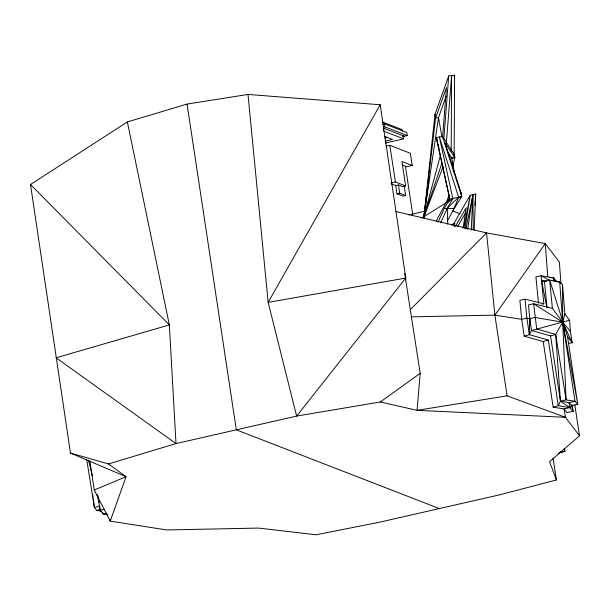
<?xml version="1.0" encoding="UTF-8"?>
<svg xmlns="http://www.w3.org/2000/svg" width="610" height="610" viewBox="0 0 610 610"><rect width="100%" height="100%" fill="white"/><g stroke="black" fill="none" stroke-linecap="round" stroke-linejoin="round"><path stroke-width="0.91" d="M451.179 151.15L451.598 75.609L454.587 75.221L454.145 154.536L454.694 157.67L452.887 165.958M474.153 230.023L475.739 194.018L470.211 195.314L453.817 223.557L451.484 225.128M471.248 229.879L472.918 194.704L465.933 228.826M405.642 279.906L405.772 278.053L380.198 104.745L248.003 94.443L187.056 104.066L127.36 121.954L30.5 184.494L70.478 453.07L126.072 476.684L110.219 521.1L166.629 529.953L258.564 528.077L316.094 534.779L378.985 522.328L499.636 494.817L556.396 479.986L553.072 458.034M442.547 137.936L446.451 87.573L435.616 117.882L423.935 216.718L424.209 218.54M443.805 139.271L448.716 75.945L451.598 75.609L446.307 143.922M474.854 205.334L475.739 194.018M404.689 273.417L420.183 373.32L417.072 410.324L565.417 417.301L579.5 435.799L549.557 461.724L556.396 479.986M454.32 206.942L454.145 208.574L447.397 220.881M421.38 218.006L423.935 216.718L434.991 114.337L448.716 75.945M447.061 202.139L423.935 216.718L427 194.102M427.259 192.219L427.64 189.39M427.9 187.506L428.281 184.677M428.54 182.794L428.792 180.911M429.181 178.082L429.432 176.198M443.195 166.439L423.935 216.718L438.506 117.547L446.154 96.151M463.074 228.239L466.2 207.751L455.395 226.363M467.603 229.505L472.918 194.704L473.246 229.932M464.957 228.704L470.211 195.314L463.928 227.477M438.071 222.147L444.255 208.49L447.786 202.314L448.998 195.017L437.835 143.96L438.994 147.49M454.191 77.073L454.587 75.221M441.823 163.434L423.935 216.718L440.542 154.879M546.682 306.769L541.588 280.76L544.448 281.179L549.671 280.059L559.69 281.98L562.557 284.847L564.89 314.074L562.694 322.179L555.687 334.417L560.43 401.166L558.264 405.696L553.148 407.19L543.22 341.562L524.242 336.163L521.702 319.335L519.872 300.303L525.035 299.144L543.8 303.788L541.108 275.72L535.938 276.879L538.455 303.071M423.935 216.718L427.862 204.098M447.237 200.393L448.998 195.017L449.715 199.073L447.786 202.314L447.237 200.393L436.226 221.064M454.694 157.67L454.229 154.33L442.441 136.396L436.264 137.563L449.715 199.073L461.701 196.58L460.977 192.478L445.01 142.588L454.694 157.67L451.713 158.059L447.595 151.798M460.977 192.478L461.61 196.794L454.145 208.574L444.255 208.49M455.563 205.234L454.145 208.574L458.628 197.183L439.368 136.998L452.818 198.509L447.267 208.223L440.702 222.734M380.198 104.745L268.156 302.385L296.651 416.073L380.289 401.975L417.072 410.324L507.101 395.852L565.417 417.301L564.151 408.913L553.148 407.19M457.63 226.562L465.613 212.806M507.101 395.852L494.893 315.126L545.279 243.581L559.347 262.01L560.964 283.528M410.309 309.644L486.551 232.913L545.279 243.581L547.78 276.902M447.786 202.314L452.818 198.509M380.289 401.975L420.183 373.32M452.056 224.716L455.06 223.321M109.937 519.24L110.219 521.1L94.23 490.005L126.072 476.684L108.511 463.951L70.478 453.07M108.511 463.951L176 443.584L296.651 416.073L405.772 278.053L268.156 302.385L248.003 94.443M524.242 336.163L529.366 334.669L548.344 340.067L558.264 405.696L569.801 407.625L573.08 411.437L566.896 412.52L564.151 408.913M529.739 318.298L531.584 330.513L550.563 335.912L555.687 334.417L566.088 399.878L575.009 401.281L577.777 404.415L571.593 405.497L569.801 407.625L563.991 408.952M543.22 341.562L548.344 340.067M568.642 343.399L572.18 342.782L570.426 331.443L569.557 320.212L531.584 330.513L529.366 334.669L526.865 318.176L525.035 299.144M558.569 453.146L564.974 451.469L564.563 448.724M382.623 124.272L384.46 123.853L406.771 132.507L407.236 135.565L402.493 136.64M383.469 127.238L384.925 126.91L407.236 135.565M384.643 138.058L387.411 137.425M385.101 141.116L392.489 139.431L384.788 136.442M385.291 143.022L403.645 138.836L403.179 135.778M386.138 146.148L389.836 145.302L410.339 153.262L412.192 165.478L406.58 166.759L402.12 165.028M391.681 182.809L395.379 181.963L405.635 185.943L401.937 161.505L412.192 165.478M390.918 183.694L395.745 185.562L398.452 184.944L402.73 186.607L405.635 185.943M395.745 185.562L396.996 193.812L399.702 193.195L405.68 195.513L404.194 185.661M405.68 195.513L402.974 196.13L396.996 193.812M408.662 214.918L425.262 211.136M99.994 506.163L94.344 507.451L86.765 459.765M93.299 498.972L94.344 507.451L96.578 510.379L99.987 509.602M106.529 513.269L103.296 514.009L100.017 510.189L97.752 495.19M542.076 304.176L543.8 303.788M454.229 154.33L454.786 157.456L451.713 158.059L454.48 173.728M104.432 509.419L100.017 510.189L100.002 507.779M560.43 451.85L564.974 451.469L564.105 448.754M411.483 316.864L494.893 315.126L521.702 319.335L526.865 318.176L529.785 318.633L534.947 317.482L562.694 322.179L570.426 331.443M546.247 281.279L544.455 281.248M556.999 281.835L559.69 281.98L562.694 322.179L566.088 399.878L560.43 401.166L550.563 335.912M549.892 277.649L553.613 277.855L556.648 281.393M107.734 514.749L103.296 514.009L102.564 512.263M96.578 510.379L101.74 511.256M554.993 281.294L553.613 277.855L541.108 275.72L549.16 280.196M541.588 280.76L546.186 281.546M546.186 281.492L544.448 281.179L547.048 307.669M395.921 211.548L486.551 232.913L494.893 315.126M552.393 308.401L549.671 280.059L567.536 336.682L572.18 342.782L562.694 322.179L552.393 308.401L533.628 303.765L528.466 304.916L529.793 318.633L529.366 334.669L529.77 318.473M555.687 334.417L536.708 329.019L533.628 303.765L562.694 322.179L577.777 404.415L567.536 336.682M382.241 121.908L402.257 129.671L402.486 131.196M383.164 128.016L404.331 136.228M403.645 138.836L383.629 131.074L383.4 129.541M452.33 210.846L460.138 213.874M439.33 508.565L236.322 429.829L187.056 104.066M30.5 184.494L169.351 324.916L176 443.584L56.074 357.796L169.351 324.916L127.36 121.954M564.89 314.074L569.557 320.212M437.614 143.045L436.264 137.563L437.751 142.023M436.264 137.563L437.683 141.909M442.441 136.396L461.701 196.58L458.628 197.183L447.267 208.223L447.748 224.244M453.817 223.557L454.648 226.272M453.611 223.695L454.442 226.409M88.526 460.329L92.423 475.914M97.013 494.245L99.079 502.495M454.145 154.536L454.786 157.456M441.945 137.006L438.506 117.547L435.616 117.882L434.991 114.337M574.841 405.002L579.5 435.799M572.081 404.857L573.08 411.437L571.593 405.497L569.046 402.646L560.43 401.166L569.801 407.625L569.046 402.646L575.009 401.281L562.694 322.179L562.557 284.847M405.429 166.316L412.734 214.598M398.452 184.944L399.702 193.195M389.836 145.302L395.379 181.963M384.46 123.853L384.925 126.91M89.822 460.901L94.23 490.005M92.834 495.206L93.063 497.089M553.613 277.855L553.865 281.202"/></g></svg>
